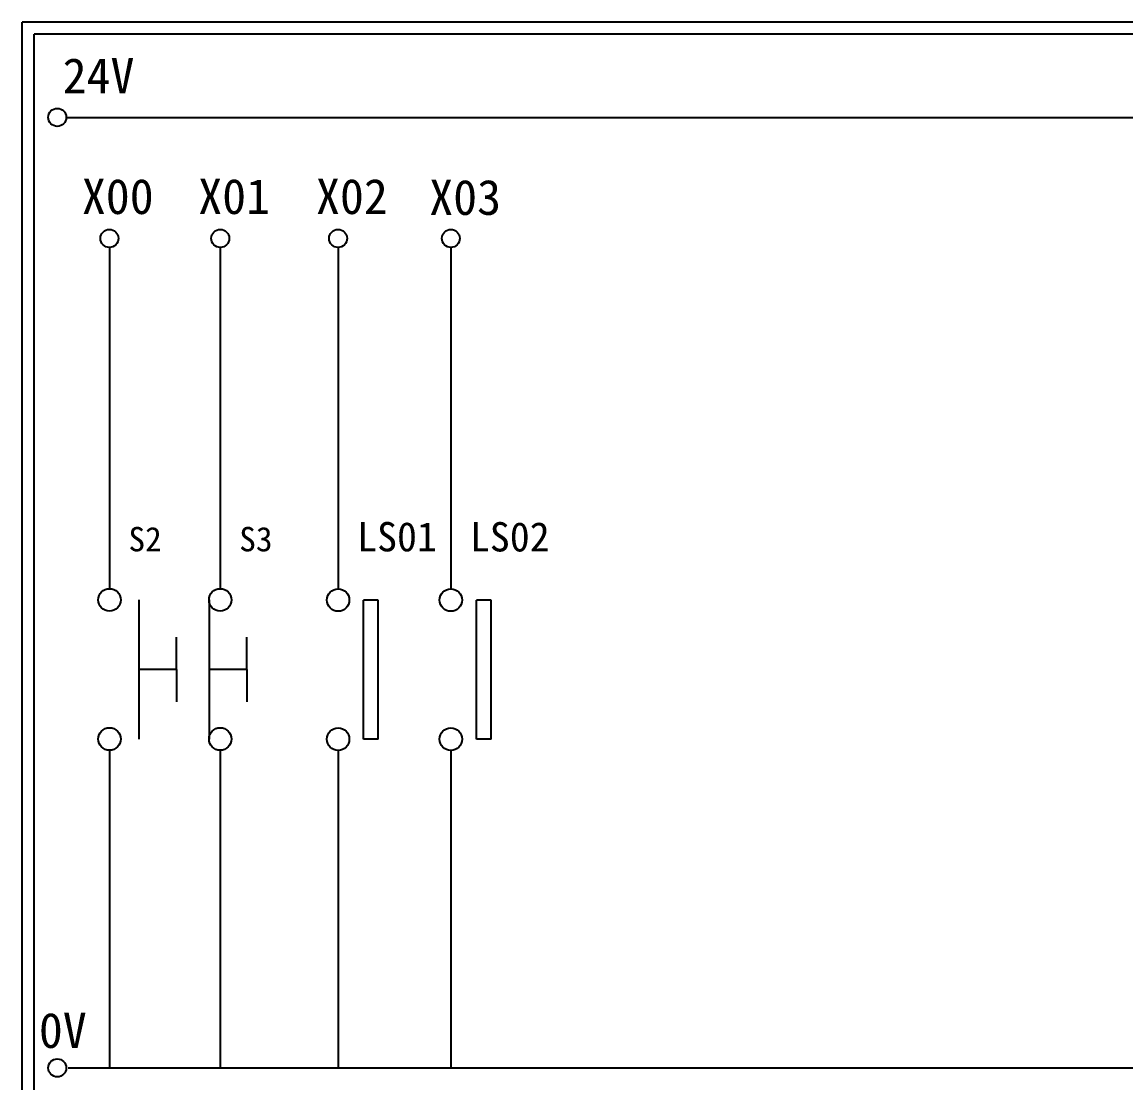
# Model space of a CAD drawing. Extents: x 325 to 612, y 3 to 207.
# Drawn here: x 325.3 to 438.3, y 98.4 to 207 of the extents above; entities that cross this region are included whole.
import ezdxf

# ---------------------------------------------------------------- set-up
doc = ezdxf.new("R2010")
doc.units = 0
doc.layers.get('0').update_dxf_attribs({"linetype": 'CONTINUOUS'})
doc.layers.add('圖框層', color=7, linetype='CONTINUOUS')
doc.layers.add('標尺寸層', color=3, linetype='CONTINUOUS')
doc.styles.add('STSL', font='KAIU.TTF')

msp = doc.modelspace()

# ---------------------------------------------------------------- linework, layer by layer
for p, q in [((361.77, 147.83), (360.26, 147.83)), ((373.31, 147.83), (371.81, 147.83)), ((341.13, 140.73), (341.13, 144.04)), ((348.32, 140.73), (348.32, 144.04)), ((341.13, 140.73), (341.13, 137.42)), ((348.32, 140.73), (348.32, 137.42)), ((361.77, 133.6), (360.26, 133.6)), ((373.31, 133.6), (371.81, 133.6))]:
    msp.add_line(p, q)
at = {"layer": '圖框層', "color": 7}
for p, q in [((612.32, 206.97), (325.32, 206.97)), ((325.32, 3), (325.32, 206.97)), ((611.07, 205.72), (326.57, 205.72)), ((326.57, 4.25), (326.57, 205.72))]:
    msp.add_line(p, q, dxfattribs=at)
at = {"layer": '標尺寸層', "color": 7}
for p, q in [((329.84, 197.22), (607.44, 197.22)), ((334.26, 183.91), (334.26, 148.99)), ((345.6, 183.91), (345.6, 148.99)), ((357.66, 183.91), (357.66, 148.99)), ((369.2, 183.91), (369.2, 148.99)), ((337.26, 147.84), (337.26, 133.61)), ((344.45, 147.84), (344.45, 133.61)), ((360.26, 133.6), (360.26, 147.83)), ((361.77, 133.6), (361.77, 147.83)), ((371.81, 133.6), (371.81, 147.83)), ((373.31, 133.6), (373.31, 147.83)), ((341.13, 140.73), (337.26, 140.73)), ((348.32, 140.73), (344.45, 140.73)), ((334.26, 132.46), (334.26, 99.96)), ((345.6, 132.46), (345.6, 99.96)), ((357.66, 132.46), (357.66, 99.96)), ((369.2, 132.46), (369.2, 99.96)), ((369.2, 132.45), (369.2, 99.96)), ((330.05, 99.96), (607.92, 99.96))]:
    msp.add_line(p, q, dxfattribs=at)
for centre, radius in [((328.92, 197.22), 0.92), ((334.26, 184.83), 0.92), ((345.6, 184.83), 0.92), ((357.66, 184.83), 0.92), ((357.66, 184.83), 0.92), ((369.2, 184.83), 0.92), ((334.26, 147.84), 1.15), ((345.6, 147.84), 1.15), ((357.66, 147.83), 1.15), ((369.2, 147.83), 1.15), ((334.26, 133.61), 1.15), ((345.6, 133.61), 1.15), ((357.66, 133.6), 1.15), ((369.2, 133.6), 1.15), ((328.92, 99.96), 0.92)]:
    msp.add_circle(centre, radius, dxfattribs=at)

# ---------------------------------------------------------------- texts
at = {"layer": '圖框層', "color": 4, "style": 'STSL'}
for s, height, p in [('24V', 3.6, (329.47, 199.68)), ('X00', 3.6, (331.44, 187.33)), ('X01', 3.6, (343.35, 187.33)), ('X02', 3.6, (355.4, 187.33)), ('X03', 3.6, (366.99, 187.24)), ('S2', 2.5, (336.21, 152.81)), ('S3', 2.5, (347.55, 152.81)), ('LS01', 3, (359.61, 152.81)), ('LS02', 3, (371.15, 152.8)), ('0V', 3.6, (327.04, 102))]:
    msp.add_text(s, height=height, dxfattribs=at).set_placement(p)

doc.saveas('drawing.dxf')
